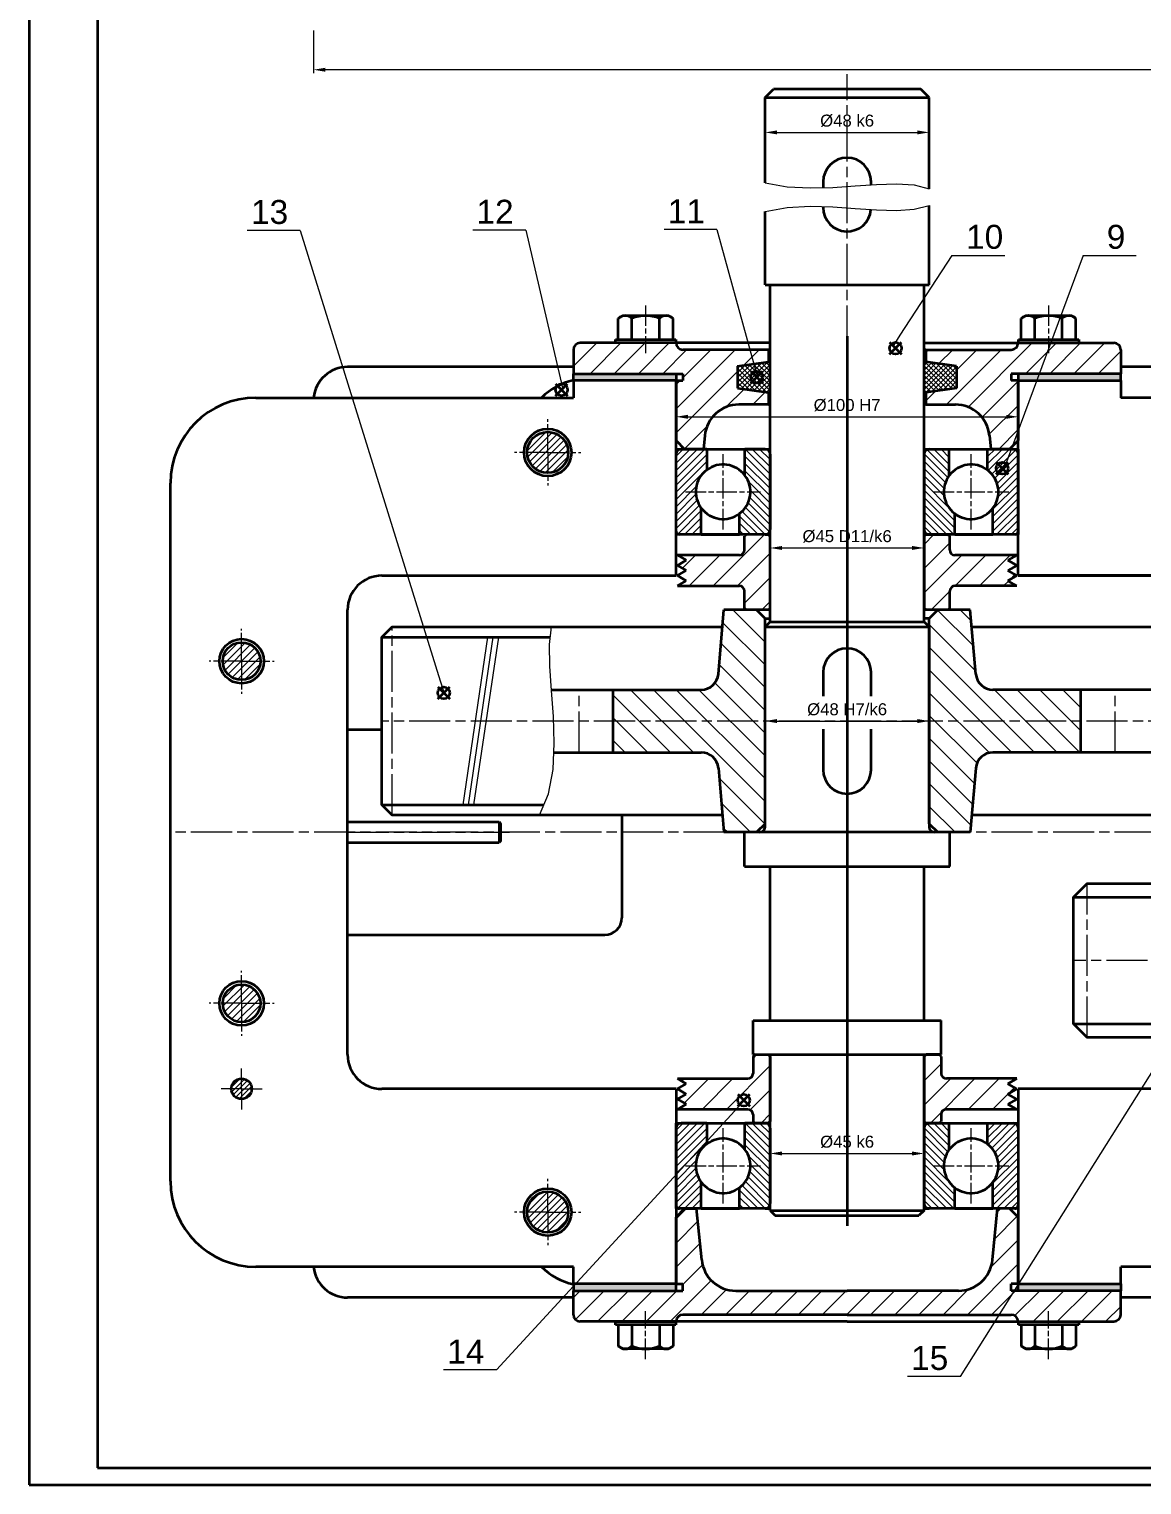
# Model space of a CAD drawing. Header units: millimetres. Extents: x 4028 to 8898, y 4975 to 5816.
# Drawn here: x 7709.3 to 8034.6, y 4974.9 to 5400.4 of the extents above; entities that cross this region are included whole.
import ezdxf

# ---------------------------------------------------------------- set-up
doc = ezdxf.new("R2010")
doc.units = ezdxf.units.MM
doc.linetypes.add('AM_ISO08W050', pattern=[18, 12, -1.5, 3, -1.5])
doc.linetypes.add('AM_ISO08W050x2', pattern=[9, 6, -0.75, 1.5, -0.75])
doc.layers.get('0').update_dxf_attribs({"lineweight": 35})
for name, color, linetype, lineweight in [('AM_12', 7, 'Continuous', 35), ('AM_4', 3, 'Continuous', 13), ('AM_5', 3, 'Continuous', 13), ('AM_7', 4, 'AM_ISO08W050', 13), ('AM_8', 1, 'Continuous', 13), ('Dim', 2, 'Continuous', 9)]:
    doc.layers.add(name, color=color, linetype=linetype, lineweight=lineweight)
doc.styles.get("Standard").update_dxf_attribs({"font": 'arial.ttf'})

msp = doc.modelspace()

# ---------------------------------------------------------------- hatches: boundary and pattern name
for points in [[(7898.406, 5299.681), (7868.406, 5299.681), (7868.406, 5297.681), (7898.406, 5297.681)], [(8028.406, 5299.681), (7998.406, 5299.681), (7998.406, 5297.681), (8028.406, 5297.681)], [(7898.406, 5031.681), (7868.406, 5031.681), (7868.406, 5033.681), (7898.406, 5033.681)], [(8028.406, 5031.681), (7998.406, 5031.681), (7998.406, 5033.681), (8028.406, 5033.681)]]:
    msp.add_hatch(color=1).paths.add_polyline_path(points)

# ---------------------------------------------------------------- linework, layer by layer
for p, q in [((7709.3, 5815.94), (7709.3, 4974.94)), ((7729.3, 5810.94), (7729.3, 4979.94)), ((7924.406, 5380.408), (7926.906, 5382.908)), ((7969.906, 5382.908), (7926.906, 5382.908)), ((7972.406, 5380.408), (7969.906, 5382.908)), ((7924.406, 5355.481), (7924.406, 5380.408)), ((7924.406, 5380.408), (7972.406, 5380.408)), ((7972.406, 5353.728), (7972.406, 5380.408)), ((7941.406, 5355.808), (7941.406, 5354.083)), ((7955.406, 5354.902), (7955.406, 5355.808)), ((7941.406, 5348.542), (7941.406, 5348.281)), ((7972.406, 5325.681), (7972.406, 5348.897)), ((7924.406, 5325.681), (7924.406, 5347.144)), ((7924.406, 5325.681), (7972.406, 5325.681)), ((7925.906, 5227.181), (7925.906, 5325.681)), ((7925.906, 5325.681), (7970.906, 5325.681)), ((7970.906, 5227.181), (7970.906, 5325.681)), ((7882.926, 5316.681), (7881.517, 5315.868)), ((7881.517, 5309.681), (7881.517, 5315.868)), ((7882.926, 5316.681), (7896.108, 5316.681)), ((7882.926, 5316.681), (7896.108, 5316.681)), ((7885.517, 5309.681), (7885.517, 5315.823)), ((7893.517, 5309.681), (7893.517, 5315.823)), ((7896.108, 5316.681), (7897.517, 5315.868)), ((7897.517, 5309.681), (7897.517, 5315.868)), ((7897.517, 5310.495), (7897.517, 5315.868)), ((8000.705, 5316.681), (7999.296, 5315.868)), ((7999.296, 5309.681), (7999.296, 5315.868)), ((8000.705, 5316.681), (8013.887, 5316.681)), ((8000.705, 5316.681), (8013.887, 5316.681)), ((8003.296, 5309.681), (8003.296, 5315.823)), ((8011.296, 5309.681), (8011.296, 5315.823)), ((8013.887, 5316.681), (8015.296, 5315.868)), ((8015.296, 5309.681), (8015.296, 5315.868)), ((8015.296, 5310.495), (8015.296, 5315.868)), ((7948.406, 5310.681), (7948.406, 5050.681)), ((7868.406, 5306.681), (7868.406, 5299.681)), ((7925.906, 5308.681), (7870.406, 5308.681)), ((7880.717, 5309.681), (7898.317, 5309.681)), ((7880.717, 5308.681), (7880.717, 5309.681)), ((7898.317, 5308.681), (7880.717, 5308.681)), ((7881.517, 5309.681), (7897.517, 5309.681)), ((7898.317, 5309.681), (7898.317, 5308.681)), ((7925.406, 5306.681), (7900.406, 5306.681)), ((7925.406, 5306.681), (7925.406, 5303.181)), ((7970.906, 5308.681), (8026.406, 5308.681)), ((7971.406, 5306.681), (7970.906, 5306.681)), ((7971.406, 5306.681), (7996.406, 5306.681)), ((7971.406, 5306.681), (7971.406, 5303.181)), ((7998.496, 5309.681), (8016.096, 5309.681)), ((7998.496, 5308.681), (7998.496, 5309.681)), ((8016.096, 5308.681), (7998.496, 5308.681)), ((7999.296, 5309.681), (8015.296, 5309.681)), ((8016.096, 5309.681), (8016.096, 5308.681)), ((8028.406, 5306.681), (8028.406, 5299.681)), ((7868.406, 5301.681), (7802.406, 5301.681)), ((7916.406, 5301.931), (7925.406, 5303.181)), ((7916.406, 5301.931), (7916.406, 5295.431)), ((7925.406, 5303.181), (7925.906, 5303.181)), ((7971.406, 5303.181), (7970.906, 5303.181)), ((7980.406, 5301.931), (7971.406, 5303.181)), ((7980.406, 5301.931), (7980.406, 5295.431)), ((8063.406, 5301.681), (8028.406, 5301.681)), ((7868.406, 5299.681), (7900.406, 5299.681)), ((7868.406, 5297.681), (7868.406, 5299.681)), ((7868.406, 5299.681), (7898.406, 5299.681)), ((7898.406, 5297.681), (7868.406, 5297.681)), ((7868.406, 5297.681), (7868.406, 5292.681)), ((7898.406, 5297.681), (7868.406, 5297.681)), ((7898.406, 5299.681), (7898.406, 5297.681)), ((7898.406, 5240.681), (7898.406, 5297.681)), ((7898.406, 5297.681), (7900.406, 5297.681)), ((7898.406, 5297.681), (7898.406, 5280.181)), ((7900.406, 5299.681), (7900.406, 5297.681)), ((8028.406, 5299.681), (7996.406, 5299.681)), ((7996.406, 5299.681), (7996.406, 5297.681)), ((7998.406, 5297.681), (7996.406, 5297.681)), ((8028.406, 5299.681), (7998.406, 5299.681)), ((7998.406, 5299.681), (7998.406, 5297.681)), ((7998.406, 5240.681), (7998.406, 5297.681)), ((7998.406, 5297.681), (8028.406, 5297.681)), ((7998.406, 5297.681), (7998.406, 5280.181)), ((7998.406, 5297.681), (8028.406, 5297.681)), ((8028.406, 5297.681), (8028.406, 5299.681)), ((8028.406, 5297.681), (8028.406, 5292.681)), ((7916.406, 5295.431), (7925.406, 5294.181)), ((7925.406, 5294.181), (7925.906, 5294.181)), ((7925.406, 5294.181), (7925.406, 5290.681)), ((7971.406, 5294.181), (7970.906, 5294.181)), ((7980.406, 5295.431), (7971.406, 5294.181)), ((7971.406, 5294.181), (7971.406, 5290.681)), ((7775.606, 5292.681), (7868.406, 5292.681)), ((7925.406, 5290.681), (7916.756, 5290.681)), ((7925.406, 5290.681), (7925.906, 5290.681)), ((7971.406, 5290.681), (7970.906, 5290.681)), ((7971.406, 5290.681), (7980.056, 5290.681)), ((8063.406, 5292.681), (8028.406, 5292.681)), ((7898.406, 5280.181), (7900.906, 5277.681)), ((7906.806, 5281.676), (7906.406, 5277.681)), ((7990.007, 5281.676), (7990.406, 5277.681)), ((7998.406, 5280.181), (7995.906, 5277.681)), ((7898.406, 5252.681), (7898.406, 5277.681)), ((7898.406, 5277.681), (7925.906, 5277.681)), ((7898.406, 5253.681), (7898.406, 5276.181)), ((7907.371, 5277.681), (7899.906, 5277.681)), ((7900.906, 5277.681), (7906.406, 5277.681)), ((7907.371, 5277.681), (7918.536, 5277.681)), ((7907.371, 5277.681), (7907.371, 5271.561)), ((7924.406, 5277.681), (7918.536, 5277.681)), ((7918.536, 5269.966), (7918.536, 5277.681)), ((7924.406, 5277.681), (7925.906, 5277.681)), ((7925.906, 5276.181), (7925.906, 5254.181)), ((7970.906, 5277.681), (7998.406, 5277.681)), ((7970.906, 5277.681), (7972.406, 5277.681)), ((7970.906, 5276.181), (7970.906, 5254.181)), ((7972.406, 5277.681), (7978.276, 5277.681)), ((7978.276, 5277.681), (7989.441, 5277.681)), ((7978.276, 5269.966), (7978.276, 5277.681)), ((7989.441, 5277.681), (7996.906, 5277.681)), ((7989.441, 5271.561), (7989.441, 5277.681)), ((7995.906, 5277.681), (7990.406, 5277.681)), ((7998.406, 5277.681), (7998.406, 5252.681)), ((7998.406, 5276.181), (7998.406, 5253.681)), ((7750.606, 5063.681), (7750.606, 5267.681)), ((7905.776, 5252.681), (7905.776, 5260.396)), ((7991.036, 5252.681), (7991.036, 5260.396)), ((7916.941, 5252.681), (7916.941, 5258.801)), ((7979.871, 5252.681), (7979.871, 5258.801)), ((7925.906, 5252.681), (7898.406, 5252.681)), ((7905.776, 5252.681), (7899.406, 5252.681)), ((7905.776, 5252.681), (7916.941, 5252.681)), ((7924.406, 5252.681), (7916.941, 5252.681)), ((7918.906, 5252.675), (7918.406, 5252.175)), ((7918.406, 5248.181), (7918.406, 5252.175)), ((7925.314, 5252.688), (7918.906, 5252.675)), ((7924.406, 5252.681), (7925.906, 5252.681)), ((7925.314, 5252.688), (7925.814, 5252.188)), ((7925.906, 5251.669), (7925.906, 5252.188)), ((7925.906, 5231.188), (7925.906, 5251.669)), ((7998.406, 5252.681), (7970.906, 5252.681)), ((7970.906, 5252.681), (7972.406, 5252.681)), ((7971.347, 5252.681), (7970.906, 5252.181)), ((7970.906, 5252.181), (7971.347, 5252.681)), ((7970.906, 5231.18), (7970.906, 5252.181)), ((7970.906, 5252.181), (7970.906, 5231.18)), ((7977.884, 5252.684), (7971.347, 5252.681)), ((7971.347, 5252.681), (7977.887, 5252.681)), ((7979.871, 5252.681), (7972.406, 5252.681)), ((7977.884, 5252.684), (7978.384, 5252.184)), ((7977.887, 5252.681), (7978.384, 5252.184)), ((7978.386, 5248.181), (7978.384, 5252.184)), ((7979.871, 5252.681), (7991.036, 5252.681)), ((7997.406, 5252.681), (7991.036, 5252.681)), ((7916.906, 5246.681), (7898.806, 5246.681)), ((7898.806, 5246.681), (7901.404, 5245.181)), ((7998.006, 5246.681), (7979.886, 5246.681)), ((7998.006, 5246.681), (7995.408, 5245.181)), ((7898.806, 5243.681), (7901.404, 5245.181)), ((7898.806, 5243.681), (7901.404, 5242.181)), ((7898.806, 5240.681), (7901.404, 5242.181)), ((7998.006, 5243.681), (7995.408, 5245.181)), ((7998.006, 5243.681), (7995.408, 5242.181)), ((7998.006, 5240.681), (7995.408, 5242.181)), ((7812.406, 5240.681), (7898.406, 5240.681)), ((7898.806, 5240.681), (7901.404, 5239.181)), ((7898.806, 5237.681), (7901.404, 5239.181)), ((7898.806, 5237.681), (7916.904, 5237.681)), ((7998.006, 5237.681), (7979.94, 5237.681)), ((7998.006, 5240.681), (7995.408, 5239.181)), ((7998.006, 5237.681), (7995.408, 5239.181)), ((7998.406, 5240.681), (8093.406, 5240.681)), ((8093.406, 5240.681), (7998.406, 5240.681)), ((7918.404, 5231.175), (7918.404, 5236.181)), ((7978.406, 5231.183), (7978.406, 5236.181)), ((7802.406, 5100.681), (7802.406, 5230.681)), ((7910.764, 5211.912), (7912.406, 5230.681)), ((7925.906, 5230.681), (7912.406, 5230.681)), ((7918.404, 5231.175), (7918.904, 5230.675)), ((7925.471, 5230.687), (7918.904, 5230.675)), ((7924.406, 5228.181), (7921.906, 5230.681)), ((7925.906, 5231.188), (7925.471, 5230.687)), ((7971.466, 5230.68), (7970.906, 5231.18)), ((7984.406, 5230.681), (7970.906, 5230.681)), ((7977.972, 5230.683), (7971.466, 5230.68)), ((7972.406, 5228.181), (7974.906, 5230.681)), ((7978.406, 5231.183), (7977.972, 5230.683)), ((7986.048, 5211.912), (7984.406, 5230.681)), ((7924.406, 5168.169), (7924.406, 5228.181)), ((7924.406, 5228.181), (7925.906, 5228.181)), ((7925.906, 5227.181), (7924.406, 5225.681)), ((7924.406, 5167.181), (7924.406, 5225.681)), ((7924.406, 5225.681), (7972.406, 5225.681)), ((7925.906, 5227.181), (7970.906, 5227.181)), ((7972.406, 5228.181), (7970.906, 5228.181)), ((7970.906, 5227.181), (7972.406, 5225.681)), ((7972.406, 5168.181), (7972.406, 5228.181)), ((7972.406, 5225.681), (7972.406, 5167.181)), ((7812.406, 5222.681), (7861.626, 5222.681)), ((7861.971, 5207.348), (7905.783, 5207.348)), ((7880.063, 5189.015), (7880.063, 5207.348)), ((8062.471, 5207.348), (7991.029, 5207.348)), ((8016.75, 5189.015), (8016.75, 5207.348)), ((7802.406, 5195.681), (7812.406, 5195.681)), ((7862.693, 5189.015), (7905.783, 5189.015)), ((8062.471, 5189.015), (7991.029, 5189.015)), ((7910.764, 5184.45), (7912.406, 5165.681)), ((7986.048, 5184.45), (7984.406, 5165.681)), ((7812.406, 5173.681), (7859.759, 5173.681)), ((7882.558, 5170.701), (7882.558, 5140.681)), ((7802.406, 5168.681), (7846.673, 5168.681)), ((7846.673, 5168.681), (7847.173, 5168.181)), ((7846.673, 5168.681), (7846.673, 5162.681)), ((7847.173, 5163.181), (7847.173, 5168.181)), ((7984.406, 5165.681), (7912.406, 5165.681)), ((7918.406, 5155.681), (7918.406, 5165.681)), ((7978.406, 5165.681), (7918.406, 5165.681)), ((7924.406, 5168.181), (7921.906, 5165.681)), ((7972.406, 5168.181), (7974.906, 5165.681)), ((7978.406, 5155.681), (7978.406, 5165.681)), ((7802.406, 5162.681), (7846.673, 5162.681)), ((7847.173, 5163.181), (7846.673, 5162.681)), ((7918.406, 5155.681), (7978.406, 5155.681)), ((7925.906, 5110.681), (7925.906, 5155.681)), ((7925.906, 5155.681), (7970.906, 5155.681)), ((7970.906, 5110.681), (7970.906, 5155.681)), ((8014.606, 5146.681), (8065.686, 5146.681)), ((7802.406, 5135.681), (7877.558, 5135.681)), ((7920.906, 5100.681), (7920.906, 5110.681)), ((7920.906, 5110.681), (7975.906, 5110.681)), ((7925.906, 5110.681), (7970.906, 5110.681)), ((7975.906, 5100.681), (7975.906, 5110.681)), ((8014.606, 5109.681), (8061.423, 5109.681)), ((7920.906, 5100.187), (7921.406, 5100.687)), ((7920.906, 5100.681), (7975.906, 5100.681)), ((7920.906, 5100.187), (7920.906, 5095.181)), ((7925.471, 5100.675), (7921.406, 5100.687)), ((7925.906, 5100.175), (7925.471, 5100.675)), ((7925.906, 5055.681), (7925.906, 5100.681)), ((7925.906, 5100.681), (7970.906, 5100.681)), ((7925.906, 5100.175), (7925.906, 5081.693)), ((7971.466, 5100.683), (7970.906, 5100.183)), ((7970.906, 5055.681), (7970.906, 5100.681)), ((7970.906, 5100.183), (7970.906, 5081.181)), ((7970.906, 5081.181), (7970.906, 5100.183)), ((7975.472, 5100.68), (7971.466, 5100.683)), ((7975.906, 5100.18), (7975.472, 5100.68)), ((7975.906, 5100.18), (7975.906, 5095.181)), ((7898.806, 5093.681), (7901.404, 5092.181)), ((7898.806, 5093.681), (7919.406, 5093.681)), ((7998.006, 5093.681), (7977.44, 5093.681)), ((7998.006, 5093.681), (7995.408, 5092.181)), ((7898.406, 5090.681), (7812.406, 5090.681)), ((7898.406, 5090.681), (7898.406, 5033.681)), ((7898.806, 5090.681), (7901.404, 5092.181)), ((7898.806, 5090.681), (7901.404, 5089.181)), ((7898.806, 5087.681), (7901.404, 5089.181)), ((7998.006, 5090.681), (7995.408, 5092.181)), ((7998.006, 5090.681), (7995.408, 5089.181)), ((7998.006, 5087.681), (7995.408, 5089.181)), ((7998.406, 5090.681), (7998.406, 5033.681)), ((8093.406, 5090.681), (7998.406, 5090.681)), ((7898.806, 5087.681), (7901.404, 5086.181)), ((7898.806, 5084.681), (7901.404, 5086.181)), ((7919.406, 5084.681), (7898.806, 5084.681)), ((7998.006, 5084.681), (7977.386, 5084.681)), ((7998.006, 5087.681), (7995.408, 5086.181)), ((7998.006, 5084.681), (7995.408, 5086.181)), ((7898.406, 5055.681), (7898.406, 5080.681)), ((7898.406, 5080.681), (7925.906, 5080.681)), ((7907.371, 5080.681), (7899.906, 5080.681)), ((7907.371, 5080.681), (7918.536, 5080.681)), ((7907.371, 5080.681), (7907.371, 5074.561)), ((7924.406, 5080.681), (7918.536, 5080.681)), ((7918.536, 5072.966), (7918.536, 5080.681)), ((7920.906, 5083.181), (7920.906, 5081.188)), ((7921.406, 5080.688), (7920.906, 5081.188)), ((7925.314, 5080.675), (7921.406, 5080.688)), ((7924.406, 5080.681), (7925.906, 5080.681)), ((7925.314, 5080.675), (7925.814, 5081.175)), ((7925.906, 5081.693), (7925.906, 5081.175)), ((7971.347, 5080.681), (7970.906, 5081.181)), ((7970.906, 5081.181), (7971.347, 5080.681)), ((7970.906, 5080.681), (7998.406, 5080.681)), ((7970.906, 5080.681), (7972.406, 5080.681)), ((7975.384, 5080.678), (7971.347, 5080.681)), ((7971.347, 5080.681), (7975.387, 5080.681)), ((7972.406, 5080.681), (7978.276, 5080.681)), ((7975.384, 5080.678), (7975.884, 5081.178)), ((7975.387, 5080.681), (7975.884, 5081.178)), ((7975.886, 5083.181), (7975.884, 5081.178)), ((7978.276, 5080.681), (7989.441, 5080.681)), ((7978.276, 5072.966), (7978.276, 5080.681)), ((7989.441, 5080.681), (7996.906, 5080.681)), ((7989.441, 5074.561), (7989.441, 5080.681)), ((7998.406, 5080.681), (7998.406, 5055.681)), ((7898.406, 5056.681), (7898.406, 5079.181)), ((7925.906, 5079.181), (7925.906, 5057.181)), ((7970.906, 5079.181), (7970.906, 5057.181)), ((7998.406, 5079.181), (7998.406, 5056.681)), ((7905.776, 5055.681), (7905.776, 5063.396)), ((7991.036, 5055.681), (7991.036, 5063.396)), ((7916.941, 5055.681), (7916.941, 5061.801)), ((7979.871, 5055.681), (7979.871, 5061.801)), ((7925.906, 5055.681), (7898.406, 5055.681)), ((7898.406, 5053.181), (7900.906, 5055.681)), ((7905.776, 5055.681), (7899.406, 5055.681)), ((7900.906, 5055.681), (7904.406, 5055.681)), ((7905.906, 5040.686), (7904.406, 5055.681)), ((7905.776, 5055.681), (7916.941, 5055.681)), ((7924.406, 5055.681), (7916.941, 5055.681)), ((7924.406, 5055.681), (7925.906, 5055.681)), ((7925.906, 5055.181), (7925.906, 5055.681)), ((7925.906, 5055.181), (7970.906, 5055.181)), ((7925.906, 5055.181), (7927.406, 5053.681)), ((7970.906, 5055.181), (7969.406, 5053.681)), ((7998.406, 5055.681), (7970.906, 5055.681)), ((7970.906, 5055.681), (7972.406, 5055.681)), ((7970.906, 5055.181), (7970.906, 5055.681)), ((7979.871, 5055.681), (7972.406, 5055.681)), ((7979.871, 5055.681), (7991.036, 5055.681)), ((7990.907, 5040.686), (7992.406, 5055.681)), ((7997.406, 5055.681), (7991.036, 5055.681)), ((7995.906, 5055.681), (7992.406, 5055.681)), ((7998.406, 5053.181), (7995.906, 5055.681)), ((7898.406, 5033.681), (7898.406, 5053.181)), ((7927.406, 5053.681), (7969.406, 5053.681)), ((7998.406, 5033.681), (7998.406, 5053.181)), ((7868.406, 5038.681), (7775.606, 5038.681)), ((7868.406, 5033.681), (7868.406, 5038.681)), ((8063.406, 5038.681), (8028.377, 5038.681)), ((8028.406, 5033.681), (8028.406, 5038.681)), ((7898.406, 5033.681), (7868.406, 5033.681)), ((7898.406, 5033.681), (7868.406, 5033.681)), ((7868.406, 5033.681), (7868.406, 5031.681)), ((7898.406, 5033.681), (7900.406, 5033.681)), ((7898.406, 5031.681), (7898.406, 5033.681)), ((7900.406, 5031.681), (7900.406, 5033.681)), ((7998.406, 5033.681), (7996.406, 5033.681)), ((7996.406, 5031.681), (7996.406, 5033.681)), ((7998.406, 5033.681), (8028.406, 5033.681)), ((7998.406, 5033.681), (8028.406, 5033.681)), ((7998.406, 5031.681), (7998.406, 5033.681)), ((8028.406, 5033.681), (8028.406, 5031.681)), ((7868.406, 5029.681), (7802.406, 5029.681)), ((7868.406, 5024.681), (7868.406, 5031.681)), ((7868.406, 5031.681), (7900.406, 5031.681)), ((7868.406, 5031.681), (7898.406, 5031.681)), ((7915.856, 5031.681), (7948.406, 5031.681)), ((7980.956, 5031.681), (7948.406, 5031.681)), ((8028.406, 5031.681), (7996.406, 5031.681)), ((8028.406, 5031.681), (7998.406, 5031.681)), ((8028.406, 5024.681), (8028.406, 5031.681)), ((8063.406, 5029.681), (8028.406, 5029.681)), ((7948.406, 5022.681), (7870.406, 5022.681)), ((7880.717, 5021.681), (7880.717, 5022.681)), ((7880.717, 5022.681), (7898.317, 5022.681)), ((7898.317, 5021.681), (7880.717, 5021.681)), ((7881.517, 5021.681), (7881.517, 5015.495)), ((7897.517, 5021.681), (7881.517, 5021.681)), ((7881.517, 5020.868), (7881.517, 5015.495)), ((7885.517, 5021.681), (7885.517, 5015.539)), ((7893.517, 5021.681), (7893.517, 5015.539)), ((7897.517, 5021.681), (7897.517, 5015.495)), ((7898.317, 5022.681), (7898.317, 5021.681)), ((7948.406, 5024.681), (7900.406, 5024.681)), ((7948.406, 5024.681), (7996.406, 5024.681)), ((7948.406, 5022.681), (8026.406, 5022.681)), ((7998.496, 5021.681), (7998.496, 5022.681)), ((7998.496, 5022.681), (8016.096, 5022.681)), ((8016.096, 5021.681), (7998.496, 5021.681)), ((7999.296, 5021.681), (7999.296, 5015.495)), ((8015.296, 5021.681), (7999.296, 5021.681)), ((7999.296, 5020.868), (7999.296, 5015.495)), ((8003.296, 5021.681), (8003.296, 5015.539)), ((8011.296, 5021.681), (8011.296, 5015.539)), ((8015.296, 5021.681), (8015.296, 5015.495)), ((8016.096, 5022.681), (8016.096, 5021.681)), ((7882.926, 5014.681), (7881.517, 5015.495)), ((7896.108, 5014.681), (7882.926, 5014.681)), ((7896.108, 5014.681), (7882.926, 5014.681)), ((7896.108, 5014.681), (7897.517, 5015.495)), ((8000.705, 5014.681), (7999.296, 5015.495)), ((8013.887, 5014.681), (8000.705, 5014.681)), ((8013.887, 5014.681), (8000.705, 5014.681)), ((8013.887, 5014.681), (8015.296, 5015.495)), ((7729.3, 4979.94), (8893.3, 4979.94)), ((7709.3, 4974.94), (8898.3, 4974.94))]:
    msp.add_line(p, q)
for points in [[(7911.969, 5170.681), (7815.406, 5170.681), (7812.406, 5173.681), (7812.406, 5222.681), (7815.406, 5225.681), (7911.969, 5225.681)], [(7984.844, 5225.681), (8078.406, 5225.681)], [(7941.406, 5212.431), (7941.406, 5205.43)], [(7955.406, 5205.43), (7955.406, 5212.431)], [(7941.406, 5195.824), (7941.406, 5183.931)], [(7955.406, 5183.931), (7955.406, 5195.824)], [(8078.406, 5170.681), (7984.844, 5170.681)], [(8101.469, 5105.681), (8018.606, 5105.681), (8014.606, 5109.681), (8014.606, 5146.681), (8018.606, 5150.681), (8101.469, 5150.681)]]:
    msp.add_lwpolyline(points)
for centre, radius in [((7860.906, 5276.681), 6.923), ((7860.906, 5276.681), 6), ((7771.406, 5215.681), 6.5), ((7771.406, 5215.681), 5.5), ((7771.406, 5115.681), 6.5), ((7771.406, 5115.681), 5.5), ((7771.406, 5090.681), 3), ((7860.906, 5054.681), 6.923), ((7860.906, 5054.681), 6)]:
    msp.add_circle(centre, radius)
for centre, radius, start, end in [((7948.406, 5355.808), 7, 0, 180), ((7948.406, 5348.281), 7, 180, 355.4424), ((7883.517, 5313.921), 2.76, 43.5679, 136.4321), ((7889.517, 5306.927), 9.754, 65.79072, 114.20928), ((7895.517, 5313.921), 2.76, 43.5679, 136.4321), ((8001.296, 5313.921), 2.76, 43.5679, 136.4321), ((8007.296, 5306.927), 9.754, 65.79072, 114.20928), ((8013.296, 5313.921), 2.76, 43.5679, 136.4321), ((7870.406, 5306.681), 2, 90, 180), ((7900.406, 5308.681), 2, 180, 270), ((7996.406, 5308.681), 2, 270, 0), ((8026.406, 5306.681), 2, 0, 90), ((7802.406, 5291.681), 10, 90, 174.26083), ((7872.466, 5279.107), 19.095, 102.276, 134.69407), ((7775.606, 5267.681), 25, 90, 180), ((7916.756, 5280.681), 10, 90, 174.28941), ((7980.056, 5280.681), 10, 5.71059, 90), ((7899.906, 5276.181), 1.5, 90, 180), ((7924.406, 5276.181), 1.5, 0, 90), ((7972.406, 5276.181), 1.5, 90, 180), ((7996.906, 5276.181), 1.5, 0, 90), ((7912.156, 5265.181), 7.975, 36.8699, 126.8699), ((7984.656, 5265.181), 7.975, 53.1301, 143.1301), ((7912.156, 5265.181), 7.975, 126.8699, 216.8699), ((7912.156, 5265.181), 7.975, 306.8699, 36.8699), ((7984.656, 5265.181), 7.975, 143.1301, 233.1301), ((7984.656, 5265.181), 7.975, 323.1301, 53.1301), ((7912.156, 5265.181), 7.975, 216.8699, 306.8699), ((7984.656, 5265.181), 7.975, 233.1301, 323.1301), ((7899.406, 5253.681), 1, 180, 270), ((7924.406, 5254.181), 1.5, 270, 0), ((7972.406, 5254.181), 1.5, 180, 270), ((7997.406, 5253.681), 1, 270, 0), ((7916.906, 5248.181), 1.5, 270, 0), ((7979.886, 5248.181), 1.5, 180, 270), ((7812.406, 5230.681), 10, 90, 180), ((7916.904, 5236.181), 1.5, 0, 90), ((7979.964, 5236.122), 1.559, 90.89513, 177.83854), ((7948.406, 5212.431), 7, 0, 180), ((7905.783, 5212.348), 5, 270, 355), ((7991.029, 5212.348), 5, 185, 270), ((7905.783, 5184.015), 5, 5, 90), ((7991.029, 5184.015), 5, 90, 175), ((7948.406, 5183.931), 7, 180, 0), ((7922.906, 5167.181), 1.5, 270, 0), ((7973.906, 5167.181), 1.5, 180, 270), ((7877.558, 5140.681), 5, 270, 0), ((7812.406, 5100.681), 10, 180, 270), ((7919.406, 5095.181), 1.5, 270, 0), ((7977.464, 5095.24), 1.559, 182.16146, 269.10487), ((7919.406, 5083.181), 1.5, 0, 90), ((7977.386, 5083.181), 1.5, 90, 180), ((7899.906, 5079.181), 1.5, 90, 180), ((7924.406, 5079.181), 1.5, 0, 90), ((7972.406, 5079.181), 1.5, 90, 180), ((7996.906, 5079.181), 1.5, 0, 90), ((7912.156, 5068.181), 7.975, 36.8699, 126.8699), ((7984.656, 5068.181), 7.975, 53.1301, 143.1301), ((7912.156, 5068.181), 7.975, 126.8699, 216.8699), ((7912.156, 5068.181), 7.975, 306.8699, 36.8699), ((7984.656, 5068.181), 7.975, 143.1301, 233.1301), ((7984.656, 5068.181), 7.975, 323.1301, 53.1301), ((7775.606, 5063.681), 25, 180, 270), ((7912.156, 5068.181), 7.975, 216.8699, 306.8699), ((7984.656, 5068.181), 7.975, 233.1301, 323.1301), ((7899.406, 5056.681), 1, 180, 270), ((7924.406, 5057.181), 1.5, 270, 0), ((7972.406, 5057.181), 1.5, 180, 270), ((7997.406, 5056.681), 1, 270, 0), ((7802.406, 5039.681), 10, 185.73917, 270), ((7872.466, 5052.255), 19.095, 225.30593, 257.724), ((7915.856, 5041.681), 10, 185.71059, 270), ((7980.956, 5041.681), 10, 270, 354.28941), ((7870.406, 5024.681), 2, 180, 270), ((7900.406, 5022.681), 2, 90, 180), ((7996.406, 5022.681), 2, 0, 90), ((8026.406, 5024.681), 2, 270, 0), ((7883.517, 5017.442), 2.76, 223.5679, 316.4321), ((7889.517, 5024.436), 9.754, 245.79072, 294.20928), ((7895.517, 5017.442), 2.76, 223.5679, 316.4321), ((8001.296, 5017.442), 2.76, 223.5679, 316.4321), ((8007.296, 5024.436), 9.754, 245.79072, 294.20928), ((8013.296, 5017.442), 2.76, 223.5679, 316.4321)]:
    msp.add_arc(centre, radius, start, end)
at = {"layer": 'AM_12', "color": 4}
for p, q in [((7960.834, 5305.375), (7964.334, 5308.875)), ((7960.834, 5308.875), (7964.334, 5305.375)), ((7920.236, 5296.903), (7923.736, 5300.403)), ((7920.236, 5300.403), (7923.736, 5296.903)), ((7863.188, 5293.255), (7866.688, 5296.755)), ((7863.188, 5296.755), (7866.688, 5293.255)), ((7991.946, 5270.325), (7995.446, 5273.825)), ((7991.946, 5273.825), (7995.446, 5270.325)), ((7828.74, 5204.637), (7832.24, 5208.137)), ((7828.74, 5208.137), (7832.24, 5204.637)), ((7916.429, 5085.594), (7919.929, 5089.094)), ((7916.429, 5089.094), (7919.929, 5085.594))]:
    msp.add_line(p, q, dxfattribs=at)
for centre in [(7962.584, 5307.125), (7921.986, 5298.653), (7864.938, 5295.005), (7993.696, 5272.075), (7830.49, 5206.387), (7918.179, 5087.344)]:
    msp.add_circle(centre, 1.75, dxfattribs=at)
at = {"layer": 'AM_4'}
for p, q in [((7924.406, 5355.481), (7930.912, 5354.339)), ((7930.912, 5354.339), (7937.578, 5353.984)), ((7937.578, 5353.984), (7944.252, 5354.157)), ((7944.252, 5354.157), (7950.781, 5354.593)), ((7950.781, 5354.593), (7957.014, 5355.03)), ((7957.014, 5355.03), (7962.797, 5355.207)), ((7962.797, 5355.207), (7967.979, 5354.861)), ((7967.979, 5354.861), (7972.406, 5353.728)), ((7924.406, 5347.144), (7930.912, 5348.287)), ((7930.912, 5348.287), (7937.578, 5348.641)), ((7937.578, 5348.641), (7944.252, 5348.469)), ((7944.252, 5348.469), (7950.781, 5348.032)), ((7967.979, 5347.765), (7972.406, 5348.897)), ((7950.781, 5348.032), (7957.014, 5347.595)), ((7957.014, 5347.595), (7962.797, 5347.418)), ((7962.797, 5347.418), (7967.979, 5347.765)), ((7843.302, 5222.681), (7836.083, 5173.681)), ((7844.821, 5222.681), (7837.612, 5173.681)), ((7846.521, 5222.681), (7839.19, 5173.681))]:
    msp.add_line(p, q, dxfattribs=at)
msp.add_lwpolyline([(7858.495, 5170.681), (7861.133, 5176.944), (7862.46, 5184.055), (7862.818, 5191.679), (7862.547, 5199.478), (7861.989, 5207.114), (7861.482, 5214.252), (7861.369, 5220.553), (7861.989, 5225.681)], dxfattribs=at)
at = {"layer": 'AM_5'}
for p, q in [((7788.561, 5341.536), (7773.081, 5341.536)), ((7788.561, 5341.536), (7829.447, 5209.956)), ((7854.448, 5341.695), (7838.968, 5341.695)), ((7854.448, 5341.695), (7864.492, 5298.514)), ((7910.362, 5341.843), (7894.881, 5341.843)), ((7910.362, 5341.843), (7921.366, 5301.761)), ((7979.028, 5334.274), (7963.864, 5310.916)), ((7979.028, 5334.274), (7994.508, 5334.274)), ((8017.444, 5334.276), (7995.486, 5275.203)), ((8017.444, 5334.276), (8032.925, 5334.276)), ((7981.512, 5006.593), (8051.094, 5117.234)), ((7845.92, 5008.573), (7915.593, 5084.267)), ((7845.92, 5008.573), (7830.44, 5008.573)), ((7981.512, 5006.593), (7966.032, 5006.593))]:
    msp.add_line(p, q, dxfattribs=at)
at = {"layer": 'AM_5', "linetype": 'Continuous'}
for p, q in [((7963.864, 5310.916), (7961.958, 5307.981)), ((7921.366, 5301.761), (7922.293, 5298.386)), ((7864.492, 5298.514), (7865.285, 5295.105)), ((7995.486, 5275.203), (7994.266, 5271.923)), ((7829.447, 5209.956), (7830.486, 5206.614)), ((7915.593, 5084.267), (7917.963, 5086.843))]:
    msp.add_line(p, q, dxfattribs=at)
at = {"layer": 'AM_7'}
for p, q in [((7948.406, 5307.681), (7948.406, 5387.198)), ((7948.406, 5165.681), (7948.406, 5230.681)), ((7815.406, 5170.681), (7815.406, 5225.681)), ((7870.063, 5189.015), (7870.063, 5207.348)), ((8026.75, 5189.015), (8026.75, 5207.348)), ((8084.406, 5198.181), (7812.406, 5198.181)), ((8434.606, 5165.681), (7750.406, 5165.681)), ((7802.406, 5165.681), (7849.718, 5165.681)), ((8018.606, 5105.681), (8018.606, 5150.681)), ((8252.206, 5128.181), (8014.606, 5128.181))]:
    msp.add_line(p, q, dxfattribs=at)
at = {"layer": 'AM_7', "linetype": 'AM_ISO08W050x2'}
for p, q in [((7889.517, 5319.681), (7889.517, 5305.681)), ((8007.296, 5319.681), (8007.296, 5305.681)), ((7860.906, 5276.681), (7860.906, 5286.374)), ((7860.906, 5276.681), (7851.214, 5276.681)), ((7860.906, 5276.681), (7860.906, 5266.989)), ((7860.906, 5276.681), (7870.599, 5276.681)), ((7912.156, 5254.206), (7912.156, 5276.156)), ((7984.656, 5254.206), (7984.656, 5276.156)), ((7901.181, 5265.181), (7923.131, 5265.181)), ((7973.681, 5265.181), (7995.631, 5265.181)), ((7771.406, 5215.681), (7771.406, 5225.181)), ((7771.406, 5215.681), (7761.906, 5215.681)), ((7771.406, 5215.681), (7771.406, 5206.181)), ((7771.406, 5215.681), (7780.906, 5215.681)), ((7771.406, 5115.681), (7771.406, 5125.181)), ((7771.406, 5115.681), (7761.906, 5115.681)), ((7771.406, 5115.681), (7771.406, 5106.181)), ((7771.406, 5115.681), (7780.906, 5115.681)), ((7771.406, 5090.681), (7771.406, 5096.681)), ((7771.406, 5090.681), (7765.406, 5090.681)), ((7771.406, 5090.681), (7777.406, 5090.681)), ((7771.406, 5090.681), (7771.406, 5084.681)), ((7912.156, 5057.206), (7912.156, 5079.156)), ((7984.656, 5057.206), (7984.656, 5079.156)), ((7901.181, 5068.181), (7923.131, 5068.181)), ((7973.681, 5068.181), (7995.631, 5068.181)), ((7860.906, 5054.681), (7860.906, 5064.374)), ((7860.906, 5054.681), (7851.214, 5054.681)), ((7860.906, 5054.681), (7860.906, 5044.989)), ((7860.906, 5054.681), (7870.599, 5054.681)), ((7889.517, 5011.681), (7889.517, 5025.681)), ((8007.296, 5011.681), (8007.296, 5025.681))]:
    msp.add_line(p, q, dxfattribs=at)
at = {"layer": 'AM_8', "linetype": 'Continuous'}
for p, q in [((7875.216, 5308.681), (7868.406, 5301.871)), ((7882.287, 5308.681), (7873.287, 5299.681)), ((7889.358, 5308.681), (7880.358, 5299.681)), ((7896.43, 5308.681), (7887.43, 5299.681)), ((7901.501, 5306.681), (7894.501, 5299.681)), ((7915.643, 5306.681), (7898.406, 5289.445)), ((7908.572, 5306.681), (7900.406, 5298.516)), ((7922.714, 5306.681), (7918.215, 5302.182)), ((7972.211, 5306.681), (7971.406, 5305.876)), ((7979.282, 5306.681), (7975.249, 5302.648)), ((7993.424, 5306.681), (7977.424, 5290.681)), ((7986.353, 5306.681), (7980.406, 5300.734)), ((8002.496, 5308.681), (7983.777, 5289.963)), ((8009.567, 5308.681), (8000.567, 5299.681)), ((8016.638, 5308.681), (8007.638, 5299.681)), ((8023.709, 5308.681), (8014.709, 5299.681)), ((8028.406, 5306.308), (8021.78, 5299.681)), ((7916.406, 5295.723), (7923.616, 5302.933)), ((7916.406, 5297.137), (7921.974, 5302.704)), ((7916.406, 5298.551), (7920.331, 5302.476)), ((7916.406, 5299.966), (7918.689, 5302.248)), ((7916.406, 5301.38), (7917.047, 5302.02)), ((7924.941, 5294.246), (7917.152, 5302.035)), ((7917.392, 5295.294), (7925.258, 5303.161)), ((7925.906, 5294.695), (7918.394, 5302.207)), ((7918.634, 5295.122), (7925.906, 5302.395)), ((7925.906, 5296.109), (7919.636, 5302.38)), ((7925.906, 5297.524), (7920.878, 5302.552)), ((7925.906, 5298.938), (7922.119, 5302.725)), ((7925.906, 5300.352), (7923.361, 5302.897)), ((7925.906, 5301.766), (7924.603, 5303.07)), ((7925.906, 5303.18), (7925.905, 5303.181)), ((7970.906, 5302.14), (7971.882, 5303.115)), ((7970.906, 5300.725), (7973.124, 5302.943)), ((7970.906, 5299.311), (7974.365, 5302.77)), ((7970.906, 5297.897), (7975.607, 5302.598)), ((7970.906, 5296.483), (7976.849, 5302.425)), ((7970.906, 5295.069), (7978.091, 5302.253)), ((7977.851, 5295.076), (7970.906, 5302.021)), ((7979.093, 5295.249), (7971.16, 5303.181)), ((7971.438, 5294.186), (7979.332, 5302.08)), ((7980.335, 5295.421), (7972.763, 5302.993)), ((7973.08, 5294.414), (7980.406, 5301.74)), ((7980.406, 5296.764), (7974.405, 5302.765)), ((7980.406, 5298.178), (7976.048, 5302.537)), ((7980.406, 5299.592), (7977.69, 5302.309)), ((7980.406, 5301.006), (7979.332, 5302.08)), ((7916.406, 5300.374), (7898.406, 5282.374)), ((7899.572, 5297.681), (7898.406, 5296.516)), ((7923.299, 5294.474), (7916.406, 5301.367)), ((7921.657, 5294.702), (7916.406, 5299.952)), ((7920.014, 5294.93), (7916.406, 5298.538)), ((7919.875, 5294.949), (7925.906, 5300.98)), ((7921.117, 5294.777), (7925.906, 5299.566)), ((7922.359, 5294.605), (7925.906, 5298.152)), ((7976.609, 5294.904), (7970.906, 5300.607)), ((7975.368, 5294.731), (7970.906, 5299.193)), ((7974.126, 5294.559), (7970.906, 5297.778)), ((7974.722, 5294.642), (7980.406, 5300.326)), ((7976.364, 5294.87), (7980.406, 5298.912)), ((7978.007, 5295.098), (7980.406, 5297.498)), ((7998.406, 5297.521), (7987.842, 5286.957)), ((7918.275, 5295.172), (7913.088, 5289.984)), ((7918.372, 5295.158), (7916.406, 5297.124)), ((7916.73, 5295.386), (7916.406, 5295.71)), ((7924.484, 5294.309), (7920.856, 5290.681)), ((7923.601, 5294.432), (7925.906, 5296.738)), ((7924.842, 5294.26), (7925.906, 5295.323)), ((7972.884, 5294.386), (7970.906, 5296.364)), ((7971.642, 5294.214), (7970.906, 5294.95)), ((7974.248, 5294.576), (7971.406, 5291.734)), ((7979.649, 5295.326), (7980.406, 5296.083)), ((7998.406, 5290.45), (7989.968, 5282.011)), ((7854.937, 5277.289), (7860.299, 5282.65)), ((7855.038, 5275.432), (7862.156, 5282.55)), ((7855.547, 5273.983), (7863.605, 5282.04)), ((7856.327, 5272.804), (7864.783, 5281.261)), ((7857.338, 5271.857), (7865.73, 5280.249)), ((7907.453, 5284.35), (7900.846, 5277.742)), ((7998.406, 5283.379), (7992.709, 5277.681)), ((7858.587, 5271.148), (7866.44, 5279.001)), ((7860.129, 5270.732), (7866.856, 5277.459)), ((7906.806, 5277.681), (7898.406, 5269.281)), ((7904.685, 5277.681), (7898.406, 5271.402)), ((7902.564, 5277.681), (7898.406, 5273.524)), ((7900.443, 5277.681), (7898.406, 5275.645)), ((7907.371, 5276.125), (7898.406, 5267.16)), ((7918.574, 5277.681), (7925.906, 5270.349)), ((7920.695, 5277.681), (7925.906, 5272.47)), ((7922.817, 5277.681), (7925.906, 5274.591)), ((7925.117, 5277.502), (7925.727, 5276.892)), ((7970.908, 5276.259), (7977.842, 5269.325)), ((7971.755, 5277.533), (7978.276, 5271.012)), ((7973.728, 5277.681), (7978.276, 5273.133)), ((7975.85, 5277.681), (7978.276, 5275.254)), ((7977.971, 5277.681), (7978.276, 5277.376)), ((7993.781, 5277.681), (7989.441, 5273.342)), ((7991.659, 5277.681), (7989.441, 5275.463)), ((7989.538, 5277.681), (7989.441, 5277.585)), ((7995.902, 5277.681), (7989.633, 5271.413)), ((7997.758, 5277.416), (7990.712, 5270.37)), ((7998.406, 5275.943), (7991.588, 5269.125)), ((7862.171, 5270.816), (7866.771, 5275.416)), ((7907.371, 5274.003), (7898.406, 5265.038)), ((7907.371, 5271.882), (7898.406, 5262.917)), ((7918.536, 5275.598), (7925.906, 5268.228)), ((7918.536, 5273.476), (7925.906, 5266.106)), ((7970.906, 5274.139), (7977.155, 5267.89)), ((7970.906, 5272.018), (7976.744, 5266.18)), ((7998.406, 5273.822), (7992.238, 5267.654)), ((7998.406, 5271.7), (7992.599, 5265.894)), ((7918.536, 5271.355), (7925.906, 5263.985)), ((7919.515, 5268.254), (7925.906, 5261.864)), ((7970.906, 5269.897), (7976.764, 5264.039)), ((7970.906, 5267.775), (7978.25, 5260.432)), ((7998.406, 5267.458), (7991.036, 5260.088)), ((7998.406, 5269.579), (7992.484, 5263.657)), ((7904.331, 5266.721), (7898.406, 5260.796)), ((7904.212, 5264.48), (7898.406, 5258.675)), ((7919.965, 5263.562), (7925.906, 5257.621)), ((7920.124, 5265.525), (7925.906, 5259.742)), ((7970.906, 5265.654), (7979.871, 5256.689)), ((7970.906, 5263.533), (7979.871, 5254.568)), ((7998.406, 5265.336), (7991.036, 5257.966)), ((7998.406, 5263.215), (7991.036, 5255.845)), ((7904.571, 5262.718), (7898.406, 5256.553)), ((7905.22, 5261.246), (7898.406, 5254.432)), ((7905.776, 5259.681), (7898.909, 5252.814)), ((7917.708, 5259.456), (7924.48, 5252.683)), ((7918.684, 5260.6), (7925.757, 5253.528)), ((7919.45, 5261.956), (7925.906, 5255.5)), ((7970.906, 5261.411), (7979.636, 5252.681)), ((7970.906, 5259.29), (7977.515, 5252.681)), ((7998.406, 5261.094), (7991.036, 5253.724)), ((7998.406, 5258.972), (7992.115, 5252.681)), ((7905.776, 5257.559), (7900.898, 5252.681)), ((7905.776, 5255.438), (7903.02, 5252.681)), ((7916.941, 5258.101), (7922.361, 5252.681)), ((7916.941, 5255.979), (7920.239, 5252.681)), ((7970.906, 5257.169), (7975.394, 5252.681)), ((7970.906, 5255.047), (7973.272, 5252.681)), ((7998.406, 5256.851), (7994.236, 5252.681)), ((7998.406, 5254.73), (7996.358, 5252.681)), ((7905.776, 5253.317), (7905.141, 5252.681)), ((7909.276, 5237.681), (7924.276, 5252.681)), ((7916.941, 5253.858), (7918.118, 5252.681)), ((7970.906, 5249.814), (7973.774, 5252.681)), ((7900.282, 5242.829), (7904.134, 5246.681)), ((7902.205, 5237.681), (7911.205, 5246.681)), ((7916.347, 5237.681), (7925.906, 5247.24)), ((7970.906, 5242.743), (7978.385, 5250.221)), ((7970.906, 5235.672), (7981.916, 5246.681)), ((7979.987, 5237.681), (7988.987, 5246.681)), ((7987.058, 5237.681), (7996.058, 5246.681)), ((7918.404, 5232.667), (7925.906, 5240.169)), ((7994.129, 5237.681), (7995.548, 5239.1)), ((7995.931, 5239.483), (7997.45, 5241.002)), ((7972.987, 5230.681), (7978.406, 5236.101)), ((7924.406, 5221.242), (7914.967, 5230.681)), ((7924.406, 5227.889), (7921.614, 5230.681)), ((7923.492, 5230.684), (7925.906, 5233.098)), ((7985.328, 5220.141), (7974.847, 5230.622)), ((7984.691, 5227.425), (7981.435, 5230.681)), ((7924.406, 5214.595), (7912.078, 5226.924)), ((7985.966, 5212.857), (7972.406, 5226.416)), ((7766.009, 5214.622), (7772.465, 5221.078)), ((7766.01, 5216.744), (7770.343, 5221.078)), ((7924.406, 5207.948), (7911.543, 5220.812)), ((7766.57, 5213.062), (7774.026, 5220.517)), ((7767.47, 5211.84), (7775.247, 5219.618)), ((7768.664, 5210.913), (7776.174, 5218.423)), ((7770.19, 5210.318), (7776.77, 5216.898)), ((8003.161, 5189.015), (7972.406, 5219.769)), ((7772.238, 5210.244), (7776.843, 5214.85)), ((7924.406, 5201.301), (7911.008, 5214.7)), ((7996.514, 5189.015), (7972.406, 5213.123)), ((7924.406, 5194.655), (7909.753, 5209.308)), ((7896.812, 5189.015), (7880.063, 5205.764)), ((7903.459, 5189.015), (7885.126, 5207.348)), ((7924.406, 5174.714), (7891.773, 5207.348)), ((7924.406, 5181.361), (7898.419, 5207.348)), ((7924.406, 5188.008), (7905.066, 5207.348)), ((7989.979, 5188.903), (7972.406, 5206.476)), ((8009.808, 5189.015), (7991.475, 5207.348)), ((8016.455, 5189.015), (7998.121, 5207.348)), ((8016.75, 5195.366), (8004.768, 5207.348)), ((8016.75, 5202.013), (8011.415, 5207.348)), ((7986.38, 5185.855), (7972.406, 5199.829)), ((7890.166, 5189.015), (7880.063, 5199.117)), ((7883.519, 5189.015), (7880.063, 5192.471)), ((7985.653, 5179.935), (7972.406, 5193.182)), ((7985.119, 5173.823), (7972.406, 5186.535)), ((7924.349, 5168.124), (7911.027, 5181.447)), ((7984.584, 5167.711), (7972.406, 5179.889)), ((7920.146, 5165.681), (7911.664, 5174.163)), ((7979.967, 5165.681), (7972.406, 5173.242)), ((7913.499, 5165.681), (7912.302, 5166.879)), ((7765.966, 5114.877), (7772.211, 5121.122)), ((7766.102, 5117.134), (7769.954, 5120.986)), ((7766.469, 5113.258), (7773.829, 5120.619)), ((7767.325, 5111.994), (7775.094, 5119.762)), ((7768.478, 5111.025), (7776.062, 5118.609)), ((7769.951, 5110.377), (7776.71, 5117.136)), ((7771.899, 5110.203), (7776.884, 5115.189)), ((7913.108, 5084.681), (7925.906, 5097.479)), ((7920.906, 5099.55), (7922.037, 5100.681)), ((7970.906, 5100.053), (7971.535, 5100.681)), ((7970.906, 5092.982), (7975.906, 5097.982)), ((7768.451, 5091.2), (7770.888, 5093.636)), ((7768.522, 5089.856), (7772.232, 5093.565)), ((7768.987, 5088.907), (7773.181, 5093.1)), ((7900.131, 5092.917), (7900.895, 5093.681)), ((7900.81, 5086.525), (7907.966, 5093.681)), ((7906.037, 5084.681), (7915.037, 5093.681)), ((7970.906, 5085.911), (7978.677, 5093.681)), ((7972.748, 5080.681), (7985.748, 5093.681)), ((7983.819, 5084.681), (7992.819, 5093.681)), ((7769.705, 5088.21), (7773.877, 5092.383)), ((7770.679, 5087.771), (7774.317, 5091.408)), ((7772.081, 5087.758), (7774.329, 5090.006)), ((7920.039, 5084.541), (7925.906, 5090.408)), ((7990.89, 5084.681), (7997.299, 5091.09)), ((7898.966, 5084.681), (7899.185, 5084.9)), ((7997.961, 5084.681), (7997.978, 5084.698)), ((7906.806, 5080.681), (7898.406, 5072.281)), ((7904.685, 5080.681), (7898.406, 5074.402)), ((7902.564, 5080.681), (7898.406, 5076.524)), ((7900.443, 5080.681), (7898.406, 5078.645)), ((7918.574, 5080.681), (7925.906, 5073.349)), ((7920.695, 5080.681), (7925.906, 5075.47)), ((7922.817, 5080.681), (7925.906, 5077.591)), ((7923.251, 5080.682), (7925.906, 5083.337)), ((7925.117, 5080.502), (7925.727, 5079.892)), ((7971.755, 5080.533), (7978.276, 5074.012)), ((7973.728, 5080.681), (7978.276, 5076.133)), ((7975.85, 5080.681), (7978.276, 5078.254)), ((7977.971, 5080.681), (7978.276, 5080.376)), ((7993.781, 5080.681), (7989.441, 5076.342)), ((7991.659, 5080.681), (7989.441, 5078.463)), ((7989.538, 5080.681), (7989.441, 5080.585)), ((7995.902, 5080.681), (7989.633, 5074.413)), ((7997.758, 5080.416), (7990.712, 5073.37)), ((7907.371, 5079.125), (7898.406, 5070.16)), ((7907.371, 5077.003), (7898.406, 5068.038)), ((7918.536, 5078.598), (7925.906, 5071.228)), ((7918.536, 5076.476), (7925.906, 5069.106)), ((7970.906, 5077.139), (7977.155, 5070.89)), ((7970.908, 5079.259), (7977.842, 5072.325)), ((7998.406, 5078.943), (7991.588, 5072.125)), ((7998.406, 5076.822), (7992.238, 5070.654)), ((7907.371, 5074.882), (7898.406, 5065.917)), ((7918.536, 5074.355), (7925.906, 5066.985)), ((7970.906, 5075.018), (7976.744, 5069.18)), ((7970.906, 5072.897), (7976.764, 5067.039)), ((7998.406, 5072.579), (7992.484, 5066.657)), ((7998.406, 5074.7), (7992.599, 5068.894)), ((7904.331, 5069.721), (7898.406, 5063.796)), ((7904.212, 5067.48), (7898.406, 5061.675)), ((7919.515, 5071.254), (7925.906, 5064.864)), ((7920.124, 5068.525), (7925.906, 5062.742)), ((7970.906, 5070.775), (7978.25, 5063.432)), ((7970.906, 5068.654), (7979.871, 5059.689)), ((7998.406, 5070.458), (7991.036, 5063.088)), ((7998.406, 5068.336), (7991.036, 5060.966)), ((7904.571, 5065.718), (7898.406, 5059.553)), ((7905.22, 5064.246), (7898.406, 5057.432)), ((7918.684, 5063.6), (7925.757, 5056.528)), ((7919.45, 5064.956), (7925.906, 5058.5)), ((7919.965, 5066.562), (7925.906, 5060.621)), ((7970.906, 5066.533), (7979.871, 5057.568)), ((7970.906, 5064.411), (7979.636, 5055.681)), ((7998.406, 5066.215), (7991.036, 5058.845)), ((7998.406, 5064.094), (7991.036, 5056.724)), ((7854.907, 5054.577), (7861.01, 5060.68)), ((7855.18, 5052.891), (7862.696, 5060.408)), ((7855.373, 5057.001), (7858.587, 5060.215)), ((7855.791, 5051.545), (7864.043, 5059.796)), ((7856.653, 5050.449), (7865.139, 5058.934)), ((7905.776, 5062.681), (7898.909, 5055.814)), ((7905.776, 5060.559), (7900.898, 5055.681)), ((7916.941, 5061.101), (7922.361, 5055.681)), ((7916.941, 5058.979), (7920.239, 5055.681)), ((7917.708, 5062.456), (7924.48, 5055.683)), ((7970.906, 5062.29), (7977.515, 5055.681)), ((7970.906, 5060.169), (7975.394, 5055.681)), ((7998.406, 5061.972), (7992.115, 5055.681)), ((7998.406, 5059.851), (7994.236, 5055.681)), ((7857.745, 5049.582), (7866.006, 5057.843)), ((7859.085, 5048.964), (7866.623, 5056.503)), ((7860.762, 5048.683), (7866.905, 5054.826)), ((7901.415, 5055.681), (7898.406, 5052.672)), ((7905.776, 5058.438), (7903.02, 5055.681)), ((7905.776, 5056.317), (7905.141, 5055.681)), ((7916.941, 5056.858), (7918.118, 5055.681)), ((7970.906, 5058.047), (7973.272, 5055.681)), ((7993.339, 5055.681), (7992.303, 5054.645)), ((7998.406, 5057.73), (7996.358, 5055.681)), ((7863.156, 5049.119), (7866.469, 5052.432)), ((7904.777, 5051.972), (7898.406, 5045.601)), ((7998.158, 5053.429), (7991.517, 5046.788)), ((7998.406, 5046.606), (7990.502, 5038.702)), ((7905.42, 5045.544), (7898.406, 5038.53)), ((7906.165, 5039.217), (7900.406, 5033.459)), ((7998.406, 5039.535), (7983.552, 5024.681)), ((7908.707, 5034.689), (7896.7, 5022.681)), ((7870.344, 5031.681), (7868.406, 5029.743)), ((7877.415, 5031.681), (7868.997, 5023.263)), ((7884.486, 5031.681), (7875.486, 5022.681)), ((7891.557, 5031.681), (7882.557, 5022.681)), ((7898.628, 5031.681), (7889.628, 5022.681)), ((7913.145, 5032.056), (7905.771, 5024.681)), ((7919.842, 5031.681), (7912.842, 5024.681)), ((7926.913, 5031.681), (7919.913, 5024.681)), ((7933.984, 5031.681), (7926.984, 5024.681)), ((7941.055, 5031.681), (7934.055, 5024.681)), ((7948.126, 5031.681), (7941.126, 5024.681)), ((7955.197, 5031.681), (7948.197, 5024.681)), ((7962.268, 5031.681), (7955.268, 5024.681)), ((7969.339, 5031.681), (7962.339, 5024.681)), ((7976.41, 5031.681), (7969.41, 5024.681)), ((7983.935, 5032.135), (7976.481, 5024.681)), ((7997.623, 5031.681), (7990.623, 5024.681)), ((8004.695, 5031.681), (7997.419, 5024.406)), ((8011.766, 5031.681), (8002.766, 5022.681)), ((8018.837, 5031.681), (8009.837, 5022.681)), ((8025.908, 5031.681), (8016.908, 5022.681)), ((8028.406, 5027.109), (8023.979, 5022.681))]:
    msp.add_line(p, q, dxfattribs=at)
at = {"layer": 'Dim'}
for p, q in [((7792.406, 5399.992), (7792.406, 5387.537)), ((8389.106, 5388.537), (7795.906, 5388.537)), ((7924.406, 5379.158), (7924.406, 5369.221)), ((7972.406, 5379.158), (7972.406, 5369.221)), ((7927.906, 5370.221), (7968.906, 5370.221)), ((7898.406, 5287.681), (7898.406, 5286.107)), ((7901.906, 5287.107), (7994.906, 5287.107)), ((7998.406, 5287.681), (7998.406, 5286.107)), ((7925.906, 5242.678), (7925.906, 5249.772)), ((7929.406, 5248.772), (7967.406, 5248.772)), ((7970.906, 5242.931), (7970.906, 5249.772)), ((7924.406, 5199.425), (7924.406, 5199.181)), ((7972.406, 5199.431), (7972.406, 5199.181)), ((7927.906, 5198.181), (7968.906, 5198.181)), ((7925.906, 5069.431), (7925.906, 5072.795)), ((7929.406, 5071.795), (7967.406, 5071.795)), ((7970.906, 5069.431), (7970.906, 5072.795))]:
    msp.add_line(p, q, dxfattribs=at)
for points in [[(7795.906, 5389.12), (7795.906, 5387.953), (7792.406, 5388.537)], [(7927.906, 5370.804), (7927.906, 5369.637), (7924.406, 5370.221)], [(7968.906, 5370.804), (7968.906, 5369.637), (7972.406, 5370.221)], [(7901.906, 5287.69), (7901.906, 5286.523), (7898.406, 5287.107)], [(7994.906, 5287.69), (7994.906, 5286.523), (7998.406, 5287.107)], [(7929.406, 5249.355), (7929.406, 5248.189), (7925.906, 5248.772)], [(7967.406, 5249.355), (7967.406, 5248.189), (7970.906, 5248.772)], [(7927.906, 5198.765), (7927.906, 5197.598), (7924.406, 5198.181)], [(7968.906, 5198.765), (7968.906, 5197.598), (7972.406, 5198.181)], [(7929.406, 5072.378), (7929.406, 5071.211), (7925.906, 5071.795)], [(7967.406, 5072.378), (7967.406, 5071.211), (7970.906, 5071.795)]]:
    msp.add_solid(points, dxfattribs=at)

# ---------------------------------------------------------------- texts
at = {"layer": 'AM_5', "color": 30, "char_height": 7, "attachment_point": 8}
for s, insert in [('13', (7779.596, 5343.373)), ('12', (7845.483, 5343.533)), ('11', (7901.397, 5343.68)), ('10', (7988.606, 5336.112)), ('9', (8027.022, 5336.113)), ('14', (7836.955, 5010.41)), ('15', (7972.547, 5008.431))]:
    msp.add_mtext(s, dxfattribs=dict(at, insert=insert))
at = {"layer": 'Dim', "color": 2, "char_height": 3.5, "attachment_point": 5}
for s, insert in [('%%c48{}{\\C2; k6}', (7948.406, 5373.605)), ('%%c100{}{\\C2; H7}', (7948.406, 5290.492)), ('%%c45{}{\\C2; D11/k6}', (7948.406, 5252.157)), ('%%c48{}{\\C2; H7/k6}', (7948.406, 5201.566)), ('%%c45{}{\\C2; k6}', (7948.406, 5075.18))]:
    msp.add_mtext(s, dxfattribs=dict(at, insert=insert))

doc.saveas('drawing.dxf')
